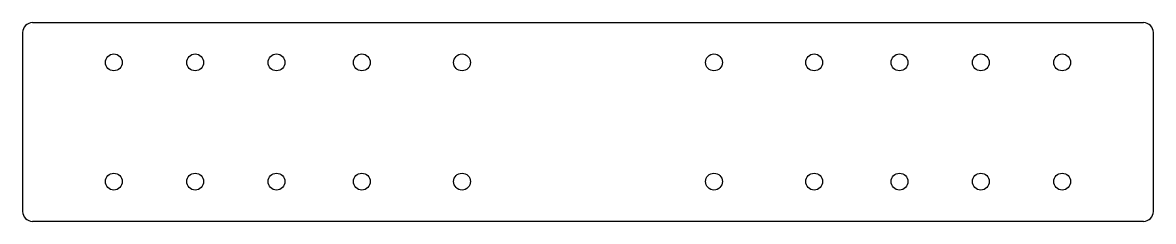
# Model space of a CAD drawing. Extents: x 0 to 1053, y 0 to 297.
# Drawn here: x 483 to 1053, y 169 to 269 of the extents above; entities that cross this region are included whole.
import ezdxf

# ---------------------------------------------------------------- set-up
doc = ezdxf.new("R2010")
doc.units = 0
doc.linetypes.add('SLD-CONTINUA', pattern=[0])
doc.layers.get('0').update_dxf_attribs({"linetype": 'CONTINUOUS'})

msp = doc.modelspace()

# ---------------------------------------------------------------- linework, layer by layer
at = {"color": 7, "linetype": 'SLD-CONTINUA'}
for p, q in [((487.674, 268.855), (1047.674, 268.855)), ((482.674, 263.855), (482.674, 173.855)), ((1052.674, 173.855), (1052.674, 263.855)), ((1047.674, 168.855), (487.674, 168.855))]:
    msp.add_line(p, q, dxfattribs=at)
for centre in [(528.674, 248.855), (569.674, 248.855), (610.674, 248.855), (653.674, 248.855), (704.174, 248.855), (831.174, 248.855), (881.674, 248.855), (924.674, 248.855), (965.674, 248.855), (1006.674, 248.855), (528.674, 188.855), (569.674, 188.855), (610.674, 188.855), (653.674, 188.855), (704.174, 188.855), (831.174, 188.855), (881.674, 188.855), (924.674, 188.855), (965.674, 188.855), (1006.674, 188.855)]:
    msp.add_circle(centre, 4.25, dxfattribs=at)
for centre, start, end in [((487.674, 263.855), 90, 180), ((1047.674, 263.855), 0, 90), ((487.674, 173.855), 180, 270), ((1047.674, 173.855), 270, 0)]:
    msp.add_arc(centre, 5, start, end, dxfattribs=at)

doc.saveas('drawing.dxf')
